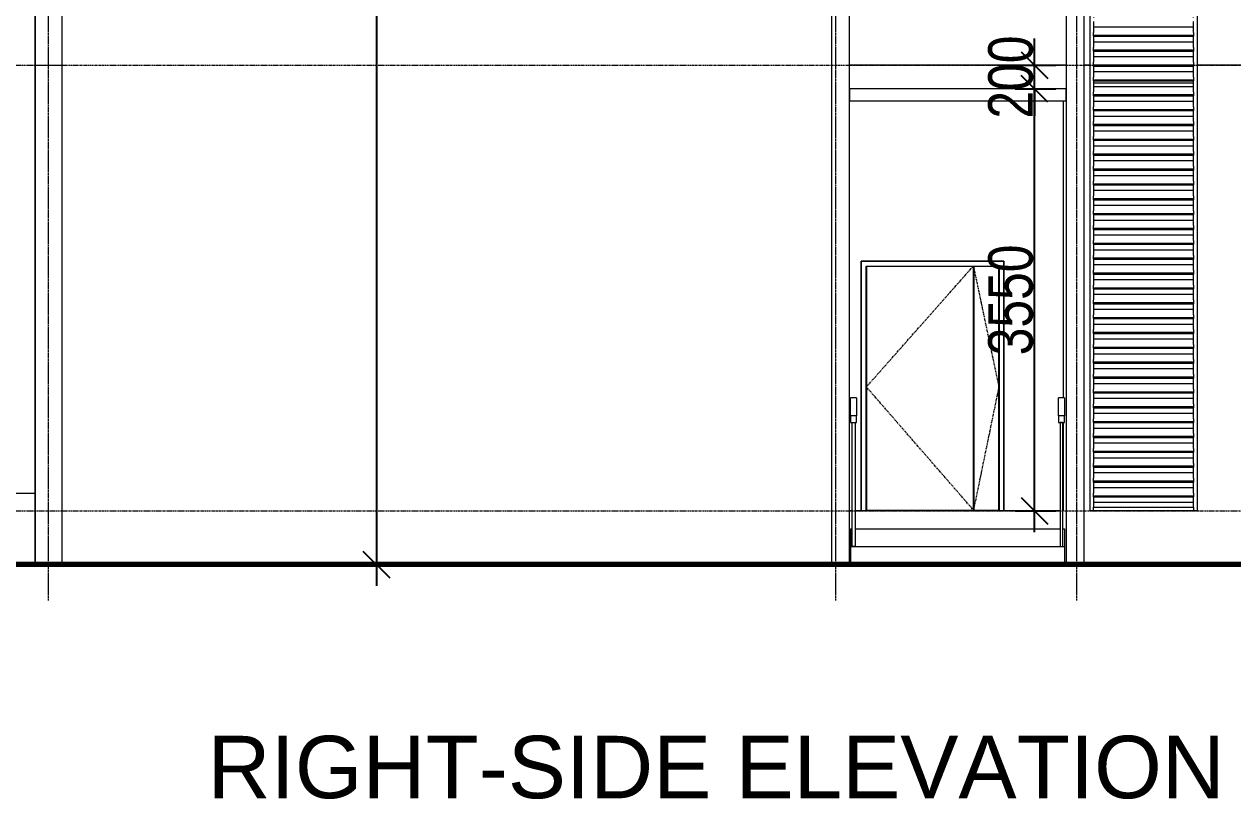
# Model space of a CAD drawing. Header units: millimetres. Extents: x -35190 to 411743, y -233114 to 23872.
# Drawn here: x 246196 to 256364, y -165970 to -159326 of the extents above; entities that cross this region are included whole.
import ezdxf

# ---------------------------------------------------------------- set-up
doc = ezdxf.new("R2010")
doc.units = ezdxf.units.MM
doc.linetypes.add('Centre', pattern=[31.75, 6.35, -4.7625, 15.875, -4.7625])
doc.linetypes.add('Grid Line', pattern=[22.225, 12.7, -3.175, 3.175, -3.175])
for name, color, linetype, lineweight in [('A-ANNO-DIMS', 211, 'Continuous', 9), ('A-DETL-WIDE', 214, 'Continuous', 70), ('A-DOOR', 31, 'Continuous', 18), ('A-DOOR-FRAM', 31, 'Continuous', 18), ('A-FLOR', 192, 'Continuous', 18), ('A-FLOR-HRAL', 11, 'Continuous', 18), ('A-FLOR-LEVL', 51, 'Continuous', 18), ('A-GLAZ-CURT', 52, 'Continuous', 18), ('A-GLAZ-CWMG', 51, 'Continuous', 18), ('A-WALL', 113, 'Continuous', 18), ('G-ANNO-TEXT', 231, 'Continuous', 9), ('Q-CASE', 31, 'Continuous', 18), ('S-GRID', 1, 'Continuous', 9), ('S-STRS', 31, 'Continuous', 18)]:
    doc.layers.add(name, color=color, linetype=linetype, lineweight=lineweight)
doc.styles.add('Arial_2', font='arial.ttf', dxfattribs={"height": 337.5})
doc.styles.add('Arial_3', font='arial.ttf', dxfattribs={"width": 0.8, "height": 375})
doc.dimstyles.new('main_4_5mm', dxfattribs={"dimscale": 304.8, "dimtxt": 382.597275, "dimasz": 0.738189, "dimexe": 0.590551, "dimexo": 0.0625, "dimgap": 0.024606, "dimtad": 1, "dimdec": 0, "dimzin": 0, "dimdsep": 46, "dimtxsty": 'Arial_3', "dimblk1": 'OBLIQUE', "dimblk2": 'OBLIQUE', "dimsah": 1, "dimcen": 0.09, "dimdle": 0.590551, "dimazin": 0, "dimtfac": 1, "dimtdec": 4, "dimtix": 1, "dimtmove": 0, "dimatfit": 3, "dimfxl": 0.590551, "dimfxlon": 1, "dimtvp": 1, "dimtolj": 1, "dimtzin": 0, "dimarcsym": 2})

# ---------------------------------------------------------------- blocks, each defined once
blk = doc.blocks.new('Double - Offset 1 - 1200 x 2100mm Sgl Swing-501791-East')
at = {"layer": 'A-DOOR', "linetype": 'Centre'}
for p, q in [((-1872, 1493), (-972, 2510)), ((-972, 2510), (-758, 1493)), ((-971, 457), (-1872, 1493)), ((-758, 1493), (-971, 457))]:
    blk.add_line(p, q, dxfattribs=at)
at = {"layer": 'A-DOOR'}
for p, q in [((-972, 2507), (-1872, 2507)), ((-1872, 2507), (-1872, 456)), ((-972, 456), (-972, 2507)), ((-758, 2507), (-969, 2507)), ((-969, 2507), (-969, 456)), ((-758, 456), (-758, 2507)), ((-1872, 456), (-972, 456)), ((-969, 456), (-758, 456))]:
    blk.add_line(p, q, dxfattribs=at)
at = {"layer": 'A-DOOR-FRAM'}
for p, q in [((-715, 2550), (-1915, 2550)), ((-1915, 2550), (-1915, 450)), ((-715, 450), (-715, 2550)), ((-1875, 450), (-1875, 2510)), ((-1875, 2510), (-755, 2510)), ((-755, 2510), (-755, 450))]:
    blk.add_line(p, q, dxfattribs=at)
blk = doc.blocks.new('Railing - 25mm-467515-East')
at = {"layer": 'A-FLOR-HRAL'}
for p, q in [((-1992, 1194), (-1967, 1194)), ((-1992, 150), (-1992, 1194)), ((-1967, 1194), (-1967, 150)), ((-1967, 150), (-1992, 150))]:
    blk.add_line(p, q, dxfattribs=at)
blk = doc.blocks.new('Railing - Railing-475160-East')
blk.add_blockref('Railing - 25mm-467515-East', (0, 0))
blk = doc.blocks.new('Railing - Railing-475164-East')
at = {"extrusion": (0, 0, -1), "zscale": -1}
blk.add_blockref('Railing - 25mm-467515-East', (2210, 0), dxfattribs=at)
blk = doc.blocks.new('Top Rail Type - Top Rail_Internal_-475170-East')
at = {"layer": 'A-FLOR-HRAL'}
for p, q in [((-2005, 1250), (-2005, 1400)), ((-1955, 1400), (-2005, 1400)), ((-1955, 1400), (-1955, 1250)), ((-2005, 1250), (-2005, 1194)), ((-1955, 1250), (-2005, 1250)), ((-1955, 1194), (-1955, 1250)), ((-2005, 1194), (-1955, 1194))]:
    blk.add_line(p, q, dxfattribs=at)
blk = doc.blocks.new('Top Rail Type - Top Rail_Internal_-475182-East')
at = {"layer": 'A-FLOR-HRAL'}
for p, q in [((-256, 1250), (-256, 1400)), ((-206, 1400), (-256, 1400)), ((-206, 1400), (-206, 1250)), ((-256, 1250), (-256, 1194)), ((-206, 1250), (-256, 1250)), ((-206, 1194), (-206, 1250)), ((-256, 1194), (-206, 1194))]:
    blk.add_line(p, q, dxfattribs=at)
blk = doc.blocks.new('Casework 1 - Casework 1-478824-East')
at = {"layer": 'Q-CASE'}
for p, q in [((-2165, 10840), (-2165, 0)), ((-40, 0), (-40, 10840)), ((-8865, 10690), (-8865, 0)), ((-2015, 0), (-2015, 10690)), ((-190, 10690), (-190, 0)), ((-190, 4000), (-2015, 4000)), ((-2015, 4000), (-2015, 3900)), ((-190, 3900), (-190, 4000)), ((-2015, 3900), (-190, 3900)), ((-9165, 600), (-8865, 600)), ((-8865, 600), (-8865, 0)), ((-9165, 0), (-8865, 0)), ((-8865, 0), (-8965, 0)), ((-2165, 0), (-2015, 0)), ((-190, 0), (-40, 0))]:
    blk.add_line(p, q, dxfattribs=at)
blk = doc.blocks.new('grill panel - grill panel-695636-East')
at = {"layer": 'A-GLAZ-CURT'}
for p, q in [((40, 522), (880, 522)), ((40, 450), (40, 475)), ((880, 450), (40, 450)), ((880, 475), (880, 450))]:
    blk.add_line(p, q, dxfattribs=at)
blk = doc.blocks.new('grill panel - grill panel-V17-East')
at = {"layer": 'A-GLAZ-CURT'}
for p, q in [((40, 647), (880, 647)), ((40, 575), (40, 600)), ((40, 568), (40, 575)), ((880, 575), (40, 575)), ((40, 568), (880, 568)), ((880, 600), (880, 575)), ((880, 575), (880, 568))]:
    blk.add_line(p, q, dxfattribs=at)
blk = doc.blocks.new('grill panel - grill panel-V18-East')
at = {"layer": 'A-GLAZ-CURT'}
for p, q in [((40, 4522), (880, 4522)), ((40, 4450), (40, 4474)), ((880, 4474), (880, 4450)), ((40, 4443), (40, 4450)), ((880, 4450), (40, 4450)), ((40, 4443), (880, 4443)), ((880, 4450), (880, 4443))]:
    blk.add_line(p, q, dxfattribs=at)
blk = doc.blocks.new('Rectangular Mullion - 30mm Square-695635-East')
at = {"layer": 'A-GLAZ-CWMG'}
for p, q in [((40, 475), (40, 480)), ((40, 480), (880, 480)), ((880, 480), (880, 475))]:
    blk.add_line(p, q, dxfattribs=at)
blk = doc.blocks.new('Rectangular Mullion - 30mm Square-695041-East')
at = {"layer": 'A-GLAZ-CWMG'}
for p, q in [((40, 605), (40, 600)), ((40, 568), (40, 475))]:
    blk.add_line(p, q, dxfattribs=at)
blk = doc.blocks.new('Rectangular Mullion - 30mm Square-695042-East')
at = {"layer": 'A-GLAZ-CWMG'}
for p, q in [((40, 730), (40, 725)), ((40, 693), (40, 605))]:
    blk.add_line(p, q, dxfattribs=at)
blk = doc.blocks.new('Rectangular Mullion - 30mm Square-V19-East')
at = {"layer": 'A-GLAZ-CWMG'}
for p, q in [((40, 4480), (40, 4474)), ((40, 4443), (40, 4355))]:
    blk.add_line(p, q, dxfattribs=at)
blk = doc.blocks.new('Rectangular Mullion - 30mm Square-695044-East')
at = {"layer": 'A-GLAZ-CWMG'}
for p, q in [((880, 600), (880, 605)), ((880, 475), (880, 568))]:
    blk.add_line(p, q, dxfattribs=at)
blk = doc.blocks.new('Rectangular Mullion - 30mm Square-695045-East')
at = {"layer": 'A-GLAZ-CWMG'}
for p, q in [((880, 725), (880, 730)), ((880, 605), (880, 693))]:
    blk.add_line(p, q, dxfattribs=at)
blk = doc.blocks.new('Rectangular Mullion - 30mm Square-V20-East')
at = {"layer": 'A-GLAZ-CWMG'}
for p, q in [((880, 4474), (880, 4480)), ((880, 4355), (880, 4443))]:
    blk.add_line(p, q, dxfattribs=at)
blk = doc.blocks.new('_Oblique')
at = {"color": 0, "linetype": 'ByBlock', "lineweight": -2}
blk.add_line((-0.5, -0.5), (0.5, 0.5), dxfattribs=at)
blk = doc.blocks.new('*D6288')
at = {"layer": 'A-ANNO-DIMS', "color": 0, "lineweight": -2, "transparency": 16777216}
for p, q in [((249159, -152141), (249159, -164051)), ((249320, -152321), (248979, -152321)), ((249320, -163871), (248979, -163871))]:
    blk.add_line(p, q, dxfattribs=at)
at = {"layer": 'Defpoints', "color": 0, "transparency": 16777216}
for p in [(249339, -152321), (249159, -163871), (249339, -163871)]:
    blk.add_point(p, dxfattribs=at)
at = {"layer": 'A-ANNO-DIMS', "color": 0, "lineweight": -2, "transparency": 16777216, "xscale": 224.9999999999999, "yscale": 224.9999999999999, "zscale": 224.9999999999999}
for p, rotation in [((249159, -152321), 90), ((249159, -163871), 270)]:
    blk.add_blockref('_Oblique', p, dxfattribs=dict(at, rotation=rotation))
at = {"layer": 'A-ANNO-DIMS', "color": 0, "transparency": 16777216, "insert": (248960, -158096), "char_height": 375, "width": 1239.62, "attachment_point": 5, "rotation": 90, "style": 'Arial_3'}
blk.add_mtext('\\A1;11550', dxfattribs=at)
blk = doc.blocks.new('*D6321')
at = {"layer": 'A-ANNO-DIMS', "color": 0, "lineweight": -2, "transparency": 16777216}
for p, q in [((254695, -163601), (254695, -159691)), ((254534, -159871), (254875, -159871)), ((254534, -163421), (254875, -163421))]:
    blk.add_line(p, q, dxfattribs=at)
at = {"layer": 'Defpoints', "color": 0, "transparency": 16777216}
for p in [(254515, -159871), (254695, -159871), (254515, -163421)]:
    blk.add_point(p, dxfattribs=at)
at = {"layer": 'A-ANNO-DIMS', "color": 0, "lineweight": -2, "transparency": 16777216, "xscale": 224.9999999999999, "yscale": 224.9999999999999, "zscale": 224.9999999999999}
for p, rotation in [((254695, -159871), 90), ((254695, -163421), 270)]:
    blk.add_blockref('_Oblique', p, dxfattribs=dict(at, rotation=rotation))
at = {"layer": 'A-ANNO-DIMS', "color": 0, "transparency": 16777216, "insert": (254496, -161646), "char_height": 375, "width": 991.69, "attachment_point": 5, "rotation": 90, "style": 'Arial_3'}
blk.add_mtext('\\A1;3550', dxfattribs=at)
blk = doc.blocks.new('*D6322')
at = {"layer": 'A-ANNO-DIMS', "color": 0, "lineweight": -2, "transparency": 16777216}
for p, q in [((254695, -159671), (254695, -159446)), ((254534, -159671), (254875, -159671)), ((254695, -159871), (254695, -159671)), ((254534, -159871), (254875, -159871)), ((254695, -159871), (254695, -160096))]:
    blk.add_line(p, q, dxfattribs=at)
at = {"layer": 'Defpoints', "color": 0, "transparency": 16777216}
for p in [(254515, -159671), (254695, -159671), (254515, -159871)]:
    blk.add_point(p, dxfattribs=at)
at = {"layer": 'A-ANNO-DIMS', "color": 0, "lineweight": -2, "transparency": 16777216, "xscale": 224.9999999999999, "yscale": 224.9999999999999, "zscale": 224.9999999999999}
for p, rotation in [((254695, -159671), 270), ((254695, -159871), 90)]:
    blk.add_blockref('_Oblique', p, dxfattribs=dict(at, rotation=rotation))
at = {"layer": 'A-ANNO-DIMS', "color": 0, "transparency": 16777216, "insert": (254496, -159771), "char_height": 375, "width": 743.77, "attachment_point": 5, "rotation": 90, "style": 'Arial_3'}
blk.add_mtext('\\A1;200', dxfattribs=at)

msp = doc.modelspace()

# ---------------------------------------------------------------- linework, layer by layer
at = {"layer": 'A-DETL-WIDE'}
msp.add_line((282024.9, -163870.9), (221506.4, -163870.9), dxfattribs=at)
at = {"layer": 'A-FLOR'}
msp.add_line((256032.6, -159820.9), (255193.4, -159820.9), dxfattribs=at)
at = {"layer": 'A-FLOR-LEVL', "linetype": 'Centre', "lineweight": 9}
for p, q in [((225382.5, -159670.9), (282220.2, -159670.9)), ((225382.5, -163420.9), (281267.7, -163420.9)), ((225382.5, -163870.9), (282220.2, -163870.9))]:
    msp.add_line(p, q, dxfattribs=at)
at = {"layer": 'A-WALL'}
for p, q in [((246287.6, -163870.9), (246287.6, -149920.9)), ((246512.6, -152016.2), (246512.6, -163870.9)), ((255162.6, -163420.9), (255162.6, -153180.9)), ((256062.6, -153180.9), (256062.6, -163420.9)), ((246287.6, -159670.9), (246512.6, -159670.9)), ((254962.8, -159670.9), (253137.6, -159670.9)), ((255162.6, -159670.9), (255112.8, -159670.9)), ((256514.6, -159670.9), (256062.6, -159670.9)), ((254937.6, -159970.9), (254937.6, -162470.9)), ((253237.6, -163420.9), (253237.6, -161320.9)), ((253237.6, -161320.9), (254437.6, -161320.9)), ((254437.6, -161320.9), (254437.6, -163420.9)), ((254937.6, -162676.8), (254937.6, -163420.9)), ((253160.6, -163420.9), (253137.6, -163420.9)), ((254909.8, -163420.9), (253185.6, -163420.9)), ((254937.6, -163420.9), (254934.8, -163420.9)), ((256062.6, -163420.9), (255162.6, -163420.9)), ((246287.6, -163870.9), (252987.6, -163870.9)), ((253137.6, -163870.9), (253147.7, -163870.9)), ((254947.7, -163870.9), (254962.8, -163870.9)), ((255112.8, -163870.9), (269487.6, -163870.9))]:
    msp.add_line(p, q, dxfattribs=at)
at = {"layer": 'S-GRID', "linetype": 'Grid Line'}
for p, q in [((246400.1, -164175.7), (246400.1, -146278.9)), ((253025.1, -164175.7), (253025.1, -146278.9)), ((255050.1, -164175.7), (255050.1, -146278.9))]:
    msp.add_line(p, q, dxfattribs=at)
at = {"layer": 'S-STRS'}
for p, q in [((253147.7, -163570.9), (253160.6, -163570.9)), ((253147.7, -163570.9), (253147.7, -163720.9)), ((253185.6, -163570.9), (254909.8, -163570.9)), ((254934.8, -163570.9), (254947.7, -163570.9)), ((254947.7, -163570.9), (254947.7, -163720.9)), ((253147.7, -163720.9), (254947.7, -163720.9)), ((253147.7, -163720.9), (253147.7, -163870.9)), ((254947.7, -163720.9), (254947.7, -163870.9)), ((253147.7, -163870.9), (254947.7, -163870.9))]:
    msp.add_line(p, q, dxfattribs=at)

# ---------------------------------------------------------------- block references
at = {"layer": 'A-DOOR', "linetype": 'Centre'}
msp.add_blockref('Double - Offset 1 - 1200 x 2100mm Sgl Swing-501791-East', (255153, -163870.9), dxfattribs=at)
at = {"layer": 'A-FLOR-HRAL'}
for name in ['Top Rail Type - Top Rail_Internal_-475170-East', 'Top Rail Type - Top Rail_Internal_-475182-East', 'Railing - Railing-475160-East', 'Railing - Railing-475164-East']:
    msp.add_blockref(name, (255153, -163870.9), dxfattribs=at)
at = {"layer": 'A-GLAZ-CURT'}
for name, p in [('grill panel - grill panel-V18-East', (255153, -163870.9)), ('grill panel - grill panel-V17-East', (255153, -160120.9)), ('grill panel - grill panel-V17-East', (255153, -160245.9)), ('grill panel - grill panel-V17-East', (255153, -160370.9)), ('grill panel - grill panel-V17-East', (255153, -160495.9)), ('grill panel - grill panel-V17-East', (255153, -160620.9)), ('grill panel - grill panel-V17-East', (255153, -160745.9)), ('grill panel - grill panel-V17-East', (255153, -160870.9)), ('grill panel - grill panel-V17-East', (255153, -160995.9)), ('grill panel - grill panel-V17-East', (255153, -161120.9)), ('grill panel - grill panel-V17-East', (255153, -161245.9)), ('grill panel - grill panel-V17-East', (255153, -161370.9)), ('grill panel - grill panel-V17-East', (255153, -161495.9)), ('grill panel - grill panel-V17-East', (255153, -161620.9)), ('grill panel - grill panel-V17-East', (255153, -161745.9)), ('grill panel - grill panel-V17-East', (255153, -161870.9)), ('grill panel - grill panel-V17-East', (255153, -161995.9)), ('grill panel - grill panel-V17-East', (255153, -162120.9)), ('grill panel - grill panel-V17-East', (255153, -162245.9)), ('grill panel - grill panel-V17-East', (255153, -162370.9)), ('grill panel - grill panel-V17-East', (255153, -162495.9)), ('grill panel - grill panel-V17-East', (255153, -162620.9)), ('grill panel - grill panel-V17-East', (255153, -162745.9)), ('grill panel - grill panel-V17-East', (255153, -162870.9)), ('grill panel - grill panel-V17-East', (255153, -162995.9)), ('grill panel - grill panel-V17-East', (255153, -163120.9)), ('grill panel - grill panel-V17-East', (255153, -163245.9)), ('grill panel - grill panel-V17-East', (255153, -163370.9)), ('grill panel - grill panel-V17-East', (255153, -163495.9)), ('grill panel - grill panel-V17-East', (255153, -163620.9)), ('grill panel - grill panel-V17-East', (255153, -163745.9)), ('grill panel - grill panel-V17-East', (255153, -163870.9)), ('grill panel - grill panel-695636-East', (255153, -163870.9))]:
    msp.add_blockref(name, p, dxfattribs=at)
at = {"layer": 'A-GLAZ-CWMG'}
for name, p in [('Rectangular Mullion - 30mm Square-695042-East', (255153, -159995.9)), ('Rectangular Mullion - 30mm Square-695045-East', (255153, -159995.9)), ('Rectangular Mullion - 30mm Square-V19-East', (255153, -163870.9)), ('Rectangular Mullion - 30mm Square-V20-East', (255153, -163870.9)), ('Rectangular Mullion - 30mm Square-695042-East', (255153, -160245.9)), ('Rectangular Mullion - 30mm Square-695045-East', (255153, -160245.9)), ('Rectangular Mullion - 30mm Square-695042-East', (255153, -160370.9)), ('Rectangular Mullion - 30mm Square-695045-East', (255153, -160370.9)), ('Rectangular Mullion - 30mm Square-695042-East', (255153, -160495.9)), ('Rectangular Mullion - 30mm Square-695045-East', (255153, -160495.9)), ('Rectangular Mullion - 30mm Square-695042-East', (255153, -160620.9)), ('Rectangular Mullion - 30mm Square-695045-East', (255153, -160620.9)), ('Rectangular Mullion - 30mm Square-695042-East', (255153, -160745.9)), ('Rectangular Mullion - 30mm Square-695045-East', (255153, -160745.9)), ('Rectangular Mullion - 30mm Square-695042-East', (255153, -160870.9)), ('Rectangular Mullion - 30mm Square-695045-East', (255153, -160870.9)), ('Rectangular Mullion - 30mm Square-695042-East', (255153, -160995.9)), ('Rectangular Mullion - 30mm Square-695045-East', (255153, -160995.9)), ('Rectangular Mullion - 30mm Square-695042-East', (255153, -161120.9)), ('Rectangular Mullion - 30mm Square-695045-East', (255153, -161120.9)), ('Rectangular Mullion - 30mm Square-695042-East', (255153, -161245.9)), ('Rectangular Mullion - 30mm Square-695045-East', (255153, -161245.9)), ('Rectangular Mullion - 30mm Square-695042-East', (255153, -161370.9)), ('Rectangular Mullion - 30mm Square-695045-East', (255153, -161370.9)), ('Rectangular Mullion - 30mm Square-695042-East', (255153, -161495.9)), ('Rectangular Mullion - 30mm Square-695045-East', (255153, -161495.9)), ('Rectangular Mullion - 30mm Square-695042-East', (255153, -161620.9)), ('Rectangular Mullion - 30mm Square-695045-East', (255153, -161620.9)), ('Rectangular Mullion - 30mm Square-695042-East', (255153, -161745.9)), ('Rectangular Mullion - 30mm Square-695045-East', (255153, -161745.9)), ('Rectangular Mullion - 30mm Square-695042-East', (255153, -161870.9)), ('Rectangular Mullion - 30mm Square-695045-East', (255153, -161870.9)), ('Rectangular Mullion - 30mm Square-695042-East', (255153, -161995.9)), ('Rectangular Mullion - 30mm Square-695045-East', (255153, -161995.9)), ('Rectangular Mullion - 30mm Square-695042-East', (255153, -162120.9)), ('Rectangular Mullion - 30mm Square-695045-East', (255153, -162120.9)), ('Rectangular Mullion - 30mm Square-695042-East', (255153, -162245.9)), ('Rectangular Mullion - 30mm Square-695045-East', (255153, -162245.9)), ('Rectangular Mullion - 30mm Square-695042-East', (255153, -162370.9)), ('Rectangular Mullion - 30mm Square-695045-East', (255153, -162370.9)), ('Rectangular Mullion - 30mm Square-695042-East', (255153, -162495.9)), ('Rectangular Mullion - 30mm Square-695045-East', (255153, -162495.9)), ('Rectangular Mullion - 30mm Square-695042-East', (255153, -162620.9)), ('Rectangular Mullion - 30mm Square-695045-East', (255153, -162620.9)), ('Rectangular Mullion - 30mm Square-695042-East', (255153, -162745.9)), ('Rectangular Mullion - 30mm Square-695045-East', (255153, -162745.9)), ('Rectangular Mullion - 30mm Square-695042-East', (255153, -162870.9)), ('Rectangular Mullion - 30mm Square-695045-East', (255153, -162870.9)), ('Rectangular Mullion - 30mm Square-695042-East', (255153, -162995.9)), ('Rectangular Mullion - 30mm Square-695045-East', (255153, -162995.9)), ('Rectangular Mullion - 30mm Square-695042-East', (255153, -163120.9)), ('Rectangular Mullion - 30mm Square-695045-East', (255153, -163120.9)), ('Rectangular Mullion - 30mm Square-695042-East', (255153, -163245.9)), ('Rectangular Mullion - 30mm Square-695045-East', (255153, -163245.9)), ('Rectangular Mullion - 30mm Square-695042-East', (255153, -163370.9)), ('Rectangular Mullion - 30mm Square-695045-East', (255153, -163370.9)), ('Rectangular Mullion - 30mm Square-695042-East', (255153, -163495.9)), ('Rectangular Mullion - 30mm Square-695045-East', (255153, -163495.9)), ('Rectangular Mullion - 30mm Square-695042-East', (255153, -163620.9)), ('Rectangular Mullion - 30mm Square-695045-East', (255153, -163620.9)), ('Rectangular Mullion - 30mm Square-695042-East', (255153, -163745.9)), ('Rectangular Mullion - 30mm Square-695045-East', (255153, -163745.9)), ('Rectangular Mullion - 30mm Square-695042-East', (255153, -163870.9)), ('Rectangular Mullion - 30mm Square-695045-East', (255153, -163870.9)), ('Rectangular Mullion - 30mm Square-695041-East', (255153, -163870.9)), ('Rectangular Mullion - 30mm Square-695044-East', (255153, -163870.9)), ('Rectangular Mullion - 30mm Square-695635-East', (255153, -163870.9))]:
    msp.add_blockref(name, p, dxfattribs=at)
at = {"layer": 'Q-CASE'}
msp.add_blockref('Casework 1 - Casework 1-478824-East', (255153, -163870.9), dxfattribs=at)

# ---------------------------------------------------------------- texts
at = {"layer": 'G-ANNO-TEXT', "color": 7, "insert": (247739.5, -165313.5), "char_height": 525, "width": 10311.705, "attachment_point": 1, "style": 'Arial_2', "bg_fill": 3, "box_fill_scale": 1.25, "bg_fill_color": 256, "bg_fill_true_color": 13158600, "bg_fill_transparency": 0}
msp.add_mtext('RIGHT-SIDE ELEVATION', dxfattribs=at)

# ---------------------------------------------------------------- dimensions: what is measured, and where the dimension line sits
at = {"layer": 'A-ANNO-DIMS'}
for base, p1, p2, override, picture, middle in [((249158.9, -163870.9), (249338.9, -152320.9), (249338.9, -163870.9), {"dimpost": '<>', "dimfxl": 11550}, '*D6288', (248959.9, -158095.9)), ((254694.6, -159670.9), (254514.6, -159870.9), (254514.6, -159670.9), {"dimpost": '<>', "dimfxl": 200}, '*D6322', (254495.6, -159770.9)), ((254694.6, -159870.9), (254514.6, -163420.9), (254514.6, -159870.9), {"dimpost": '<>', "dimfxl": 3550}, '*D6321', (254495.5, -161645.9))]:
    dim = msp.add_linear_dim(base=base, p1=p1, p2=p2, angle=90, dimstyle='main_4_5mm', override=override, dxfattribs=at)
    dim.commit()
    dim.dimension.update_dxf_attribs({"geometry": picture, "text_midpoint": middle})

doc.saveas('drawing.dxf')
